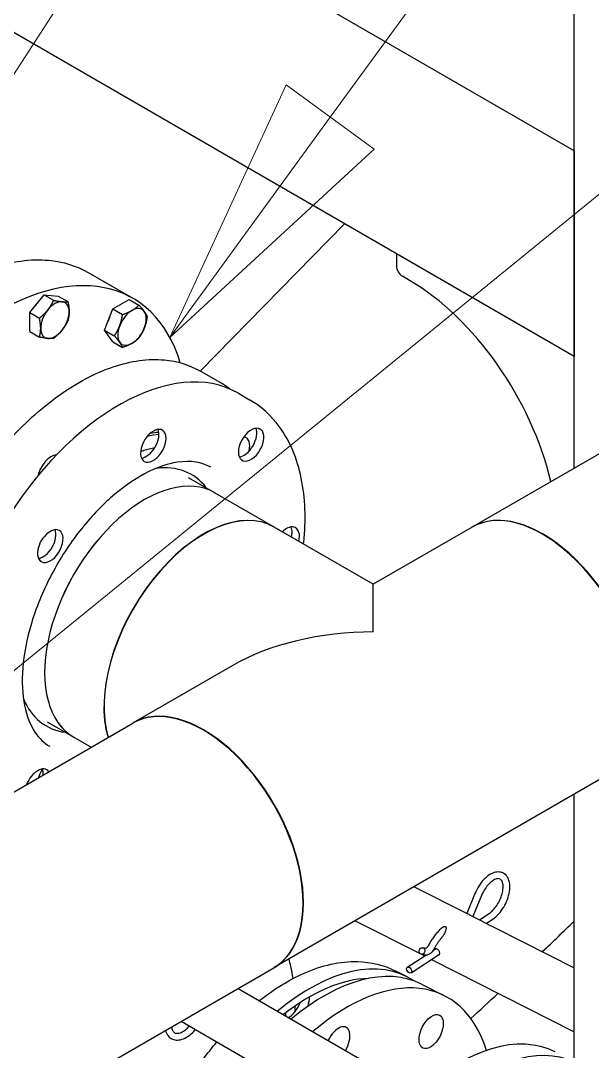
# Model space of a CAD drawing. Header units: millimetres. Extents: x 0 to 100323, y 0 to 59400.
# Drawn here: x 52192 to 52717, y 11939 to 12884 of the extents above; entities that cross this region are included whole.
import ezdxf

# ---------------------------------------------------------------- set-up
doc = ezdxf.new("R2010")
doc.units = ezdxf.units.MM
doc.header["$LTSCALE"] = 100
doc.layers.add('Symbol', color=7, linetype='Continuous', lineweight=18)
doc.layers.add('Visible', color=7, linetype='Continuous', lineweight=25)

# ---------------------------------------------------------------- blocks, each defined once
blk = doc.blocks.new('Balloon13')
at = {"layer": 'Symbol'}
blk.add_line((513.2837, 115.1023), (555.0598, 179.662), dxfattribs=at)
blk = doc.blocks.new('Balloon14')
at = {"layer": 'Symbol'}
for p, q in [((524.7615, 127.9602), (555.5361, 170.1802)), ((524.3575, 128.2548), (523.2889, 125.94)), ((525.1656, 127.6657), (524.3575, 128.2548)), ((524.7615, 127.9602), (523.2889, 125.94)), ((523.2889, 125.94), (525.1656, 127.6657))]:
    blk.add_line(p, q, dxfattribs=at)
at = {"layer": 'Symbol', "flags": 128}
blk.add_lwpolyline([(524.3575, 128.2548), (523.2889, 125.94), (525.1656, 127.6657), (524.3575, 128.2548)], dxfattribs=at)
at = {"layer": 'Symbol'}
blk.add_solid([(524.3575, 128.2548), (523.2889, 125.94), (525.1656, 127.6657), (524.3575, 128.2548)], dxfattribs=at)
blk = doc.blocks.new('Balloon15')
at = {"layer": 'Symbol'}
blk.add_line((521.5954, 122.67), (585.6504, 174.7697), dxfattribs=at)

msp = doc.modelspace()

# ---------------------------------------------------------------- linework, layer by layer
at = {"layer": 'Visible'}
for p, q in [((52700.01, 12474.18), (52700.01, 13062.05)), ((52700.01, 12764.97), (52340.48, 12972.55)), ((52700.01, 12576.55), (52177.3, 12878.34)), ((52700.01, 12764.97), (52700.01, 12576.55)), ((52606.07, 12419.95), (53187.1, 12755.4)), ((52489.25, 12698.23), (52356.69, 12563.11)), ((52700.01, 12576.55), (52536.83, 12670.76)), ((52536.83, 12670.76), (52536.83, 12659.46)), ((52254.12, 12653.42), (52294.91, 12629.87)), ((52548.8, 12646.27), (52542.27, 12650.03)), ((52200.48, 12616.86), (52213.53, 12633.1)), ((52213.53, 12633.1), (52226.58, 12631.93)), ((52213.53, 12633.1), (52222.37, 12628)), ((52226.58, 12631.93), (52235.43, 12626.83)), ((52276.71, 12620.1), (52291.78, 12628.8)), ((52291.78, 12628.8), (52300.62, 12623.7)), ((52269.17, 12600.68), (52276.71, 12620.1)), ((52276.71, 12620.1), (52285.55, 12615)), ((52200.48, 12599.46), (52200.48, 12616.86)), ((52200.48, 12616.86), (52209.32, 12611.76)), ((52200.48, 12599.46), (52209.32, 12594.35)), ((52269.17, 12600.68), (52278.01, 12595.57)), ((52276.71, 12589.95), (52269.17, 12600.68)), ((52276.71, 12589.95), (52285.55, 12584.85)), ((52700.01, 12474.18), (52700.01, 12576.55)), ((52377.18, 12551.28), (52356.51, 12563.21)), ((52391.87, 12542.8), (52402.2, 12536.83)), ((52345.89, 12465.69), (52370.37, 12451.56)), ((52370.39, 12451.54), (52424.93, 12420.06)), ((52515.6, 12367.71), (52424.76, 12420.15)), ((52606.43, 12420.15), (52515.6, 12367.71)), ((52515.6, 12323.92), (52515.6, 12367.71)), ((52386.13, 12292.96), (52295.3, 12240.52)), ((51288.74, 11659.38), (52294.95, 12240.32)), ((52216.43, 12241.45), (52240.91, 12227.32)), ((52240.93, 12227.31), (52256.67, 12218.22)), ((52735.89, 12195.92), (52424.76, 12016.29)), ((52700.01, 11819.08), (52700.01, 12175.2)), ((52553.07, 12090.37), (52601.74, 12065.72)), ((52609.17, 12084.6), (52601.4, 12065.9)), ((52614.85, 12082.24), (52606.9, 12063.11)), ((52603.92, 12064.62), (52700.01, 12015.97)), ((52613.03, 12060.01), (52621.91, 12065.86)), ((52619.35, 12056.81), (52625.29, 12060.72)), ((52498.97, 12059.13), (52558.6, 12028.94)), ((52564.09, 12033.7), (52560.97, 12034.38)), ((52570.75, 12032.18), (52573.03, 12033.68)), ((52546.84, 12016.44), (52563.75, 12027.57)), ((52550.23, 12011.3), (52576.29, 12028.46)), ((52562.77, 12027.69), (52559.65, 12028.37)), ((52559.76, 12028.35), (52562.69, 12026.87)), ((52569.01, 12023.67), (52700.01, 11957.34)), ((51418.2, 11435.15), (52424.41, 12016.08)), ((52546.69, 12007.65), (52535.7, 12013.22)), ((52391.6, 11997.14), (52889.81, 11709.5)), ((52559.99, 12000.92), (52580.81, 11990.37)), ((52339.29, 11966.94), (52863.65, 11664.2))]:
    msp.add_line(p, q, dxfattribs=at)
for centre, major_axis, ratio, start_param, end_param in [((52171.83, 12416.69), (123.08, 213.18), 0.57735, 5.789287, 9.918677), ((52542.27, 12656.32), (-3.85, 6.66), 0.57735, 0.785398, 2.356194), ((52548.8, 12489.25), (-96.15, 166.54), 0.57735, 4.233268, 5.497787), ((52223.54, 12609.92), (9.23, 15.99), 0.57735, 0.261799, 1.308997), ((52212.66, 12616.2), (8.46, 14.66), 0.57735, 1.1789, 1.439094), ((52223.54, 12609.92), (-9.23, -15.99), 0.57735, 4.45059, 5.497787), ((52223.54, 12609.92), (9.23, 15.99), 0.57735, 5.497787, 6.544985), ((52223.54, 12609.92), (9.23, 15.99), 0.57735, 4.45059, 5.497787), ((52294.25, 12603.6), (-9.23, -15.99), 0.57735, 3.926991, 4.974188), ((52294.25, 12603.6), (9.23, 15.99), 0.57735, 6.021386, 7.068583), ((52294.25, 12603.6), (9.23, 15.99), 0.57735, 4.974188, 6.021386), ((52283.37, 12609.88), (8.46, 14.66), 0.57735, 1.702499, 1.962692), ((52223.54, 12609.92), (-9.23, -15.99), 0.57735, 5.497787, 6.544985), ((52223.54, 12609.92), (-9.23, -15.99), 0.57735, 0.261799, 1.308997), ((52294.25, 12603.6), (-9.23, -15.99), 0.57735, 4.974188, 6.021386), ((52294.25, 12603.6), (9.23, 15.99), 0.57735, 3.926991, 4.974188), ((52294.25, 12603.6), (-9.23, -15.99), 0.57735, 6.021386, 7.068583), ((52282.25, 12352.94), (109.62, 189.86), 0.57735, 0, 3.090582), ((52313.82, 12494.6), (8.27, 14.32), 0.57735, 0.948191, 6.7804), ((52307.29, 12498.37), (8.27, 14.32), 0.57735, 3.547295, 5.877483), ((52275.72, 12356.71), (-81.54, -141.23), 0.57735, 3.542406, 3.641291), ((52273, 12358.28), (81.54, 141.23), 0.57735, 0.3763, 0.451547), ((52403.55, 12495.67), (8.27, 14.32), 0.57735, 0.162793, 5.995002), ((52397.02, 12499.44), (8.27, 14.32), 0.57735, 3.547295, 5.877483), ((52390.35, 12487.48), (8.46, 14.66), 0.57735, 5.184206, 6.496021), ((52219.78, 12470.59), (8.46, 14.66), 0.57735, 0.352885, 2.09543), ((52282.25, 12352.94), (66.54, 115.25), 0.57735, 6.049555, 6.695602), ((52305.66, 12339.43), (64.73, 112.12), 0.57735, 0, 3.141593), ((52305.64, 12339.44), (64.73, 112.12), 0.57735, 6.282904, 9.42506), ((52671.16, 12308.03), (64.73, -112.12), 0.57735, 0, 3.141593), ((52360.03, 12308.03), (64.73, 112.12), 0.57735, 0, 2.64534), ((52360.2, 12307.94), (64.73, 112.12), 0.57735, 0, 2.643472), ((52670.81, 12307.83), (-64.73, 112.12), 0.57735, 3.141593, 6.283185), ((52219.3, 12402.64), (8.27, 14.32), 0.57735, 1.733589, 7.565798), ((52435.93, 12405.21), (8.27, 14.32), 0.57735, 5.66058, 7.393169), ((52429.4, 12408.98), (8.27, 14.32), 0.57735, 5.66058, 5.877483), ((52212.77, 12406.41), (8.27, 14.32), 0.57735, 3.547295, 5.877483), ((52429.4, 12408.98), (8.27, 14.32), 0.57735, 5.173201, 5.209604), ((52435.93, 12405.21), (-8.27, -14.32), 0.57735, 2.031609, 2.068011), ((52515.6, 12218.22), (183.09, 0), 0.57735, 1.570796, 2.356194), ((52282.25, 12352.94), (-66.54, -115.25), 0.57735, 5.870769, 6.516816), ((52359.68, 12128.2), (64.73, -112.12), 0.57735, 0, 3.141593), ((52360.03, 12128.41), (-64.73, 112.12), 0.57735, 3.138858, 6.28592), ((52207.73, 12183.21), (8.27, 14.32), 0.57735, 6.021472, 8.115694), ((52219.78, 12192.06), (8.46, 14.66), 0.57735, 1.483904, 1.996525), ((52201.2, 12186.98), (8.27, 14.32), 0.57735, 5.43969, 5.877483), ((41615.84, 15929.21), (12953.85, 0), 0.57735, 5.734868, 5.739226), ((41615.84, 15929.21), (-12953.85, 0), 0.57735, 2.593275, 2.597633), ((41615.84, 15929.21), (-12953.85, 0), 0.57735, 2.593275, 2.597633), ((41615.84, 15929.21), (-12953.85, 0), 0.57735, 2.593275, 2.597633), ((52447.66, 11812.06), (99.03, 195.59), 0.538347, 6.219978, 7.176014), ((52460.96, 11805.33), (99.03, 195.59), 0.538347, 0, 0.897508), ((52481.78, 11794.79), (99.03, 195.59), 0.538347, 5.778709, 7.187986), ((52447.66, 11812.06), (94.86, 187.35), 0.538347, 0.278257, 0.859087), ((52446.09, 11981.28), (-7.47, -14.76), 0.538347, 1.791761, 2.386665), ((41615.84, 15929.21), (12953.85, 0), 0.57735, 5.725222, 5.728889), ((41615.84, 15929.21), (-12953.85, 0), 0.57735, 2.583629, 2.587296), ((41615.84, 15929.21), (-12953.85, 0), 0.57735, 2.583629, 2.587296), ((41615.84, 15929.21), (-12953.85, 0), 0.57735, 2.583629, 2.587296), ((52439.15, 11984.8), (7.47, 14.76), 0.538347, 3.768466, 4.933156), ((52446.09, 11981.28), (7.47, 14.76), 0.538347, 2.287192, 2.499144), ((52482.99, 11946.31), (7.64, 15.1), 0.538347, 4.583208, 7.923994), ((52583.57, 11743.25), (99.03, 195.59), 0.538347, 0, 0.939908), ((52604.39, 11732.71), (99.03, 195.59), 0.538347, 0.031896, 0.946984)]:
    msp.add_ellipse(centre, major_axis=major_axis, ratio=ratio, start_param=start_param, end_param=end_param, dxfattribs=at)
for centre, major_axis, ratio in [((52560.31, 12031.38), (-0.66, -3.01), 0.834712), ((52548.53, 12013.87), (1.69, -2.57), 0.613881), ((52568.71, 11957.53), (-7.64, -15.1), 0.538347)]:
    msp.add_ellipse(centre, major_axis=major_axis, ratio=ratio, dxfattribs=at)
for points, knots in [([(52007.96, 12227.07), (51994.83, 12234.65), (51983.8, 12245.83), (51966.94, 12274.31), (51961.17, 12291.67), (51955.49, 12330.88), (51955.64, 12352.77), (51961.88, 12398.77), (51967.98, 12422.88), (51985.46, 12470.84), (51996.85, 12494.69), (52023.77, 12539.76), (52039.29, 12560.96), (52072.93, 12598.6), (52091.04, 12615.02), (52128.05, 12641.42), (52146.94, 12651.39), (52183.62, 12663.78), (52201.4, 12666.22), (52230.97, 12663.5), (52243.25, 12659.69), (52254.12, 12653.42)], [2.356194, 2.356194, 2.356194, 2.356194, 2.670333, 2.670333, 2.988575, 2.988575, 3.30992, 3.30992, 3.63145, 3.63145, 3.952711, 3.952711, 4.273875, 4.273875, 4.595172, 4.595172, 4.916738, 4.916738, 5.237872, 5.237872, 5.497787, 5.497787, 5.497787, 5.497787]), ([(52137.28, 12183.5), (52125.59, 12190.25), (52115.75, 12200.18), (52100.64, 12225.45), (52095.46, 12240.87), (52090.27, 12275.75), (52090.35, 12295.25), (52095.81, 12336.24), (52101.2, 12357.72), (52116.71, 12400.46), (52126.83, 12421.72), (52150.76, 12461.87), (52164.57, 12480.77), (52194.52, 12514.33), (52210.66, 12528.98), (52243.67, 12552.55), (52260.55, 12561.46), (52293.35, 12572.54), (52309.29, 12574.72), (52335.78, 12572.25), (52346.78, 12568.83), (52356.51, 12563.21)], [2.356194, 2.356194, 2.356194, 2.356194, 2.667519, 2.667519, 2.984796, 2.984796, 3.306778, 3.306778, 3.629076, 3.629076, 3.950973, 3.950973, 4.27272, 4.27272, 4.594667, 4.594667, 4.917015, 4.917015, 5.238694, 5.238694, 5.497787, 5.497787, 5.497787, 5.497787]), ([(52451.67, 12404.62), (52451.71, 12405.07), (52451.76, 12405.53), (52453.94, 12426.82), (52453.27, 12446.77), (52445.87, 12482.76), (52439.21, 12498.92), (52422, 12522.31), (52412.78, 12530.72), (52402.2, 12536.83)], [8.1771016, 8.1771016, 8.1771016, 8.1771016, 8.1843692, 8.1843692, 8.5186929, 8.5186929, 8.8468666, 8.8468666, 9.094774, 9.094774, 9.094774, 9.094774]), ([(52311.92, 12506.83), (52312.27, 12507.1), (52312.61, 12507.34), (52313.95, 12508.24), (52314.96, 12508.75), (52316.35, 12509.26), (52316.75, 12509.38), (52317.14, 12509.47)], [-2.1952792, -2.1952792, -2.1952792, -2.1952792, -2.0993492, -2.0993492, -1.8229843, -1.8229843, -1.7097702, -1.7097702, -1.7097702, -1.7097702]), ([(52410.37, 12510.57), (52410.65, 12510.5), (52410.92, 12510.41), (52411.94, 12509.99), (52412.62, 12509.51), (52413.42, 12508.63), (52413.63, 12508.34), (52413.83, 12508.04)], [-2.1952792, -2.1952792, -2.1952792, -2.1952792, -2.0993492, -2.0993492, -1.8229843, -1.8229843, -1.7097702, -1.7097702, -1.7097702, -1.7097702]), ([(52315.08, 12492.8), (52311.78, 12492.14), (52308.48, 12491.29), (52304.19, 12489.97), (52303.19, 12489.64), (52302.19, 12489.31)], [3.2814844, 3.2814844, 3.2814844, 3.2814844, 3.3678898, 3.3678898, 3.3941317, 3.3941317, 3.3941317, 3.3941317]), ([(52366.43, 12474.88), (52358.43, 12479.5), (52348.45, 12481.38), (52326.83, 12478.07), (52316.56, 12474.59), (52295.6, 12463.43), (52284.97, 12455.98), (52264.15, 12437.56), (52253.97, 12426.57), (52235.2, 12402.1), (52226.65, 12388.59), (52212.16, 12360.53), (52206.25, 12345.97), (52197.69, 12317.52), (52195.03, 12303.62), (52193.03, 12278.09), (52193.67, 12266.46), (52197.68, 12246.53), (52201.06, 12238.31), (52209.12, 12226.23), (52213.6, 12222.03), (52218.74, 12219.07)], [2.811589, 2.811589, 2.811589, 2.811589, 3.244871, 3.244871, 3.55804, 3.55804, 3.85695, 3.85695, 4.158946, 4.158946, 4.464078, 4.464078, 4.769849, 4.769849, 5.073537, 5.073537, 5.373379, 5.373379, 5.675013, 5.675013, 5.953181, 5.953181, 5.953181, 5.953181]), ([(52209.8, 12405.03), (52210, 12405.48), (52210.21, 12405.92), (52211.09, 12407.61), (52211.84, 12408.82), (52213.01, 12410.41), (52213.36, 12410.86), (52213.72, 12411.29)], [-2.1952792, -2.1952792, -2.1952792, -2.1952792, -2.0993492, -2.0993492, -1.8229843, -1.8229843, -1.7097702, -1.7097702, -1.7097702, -1.7097702]), ([(52440.61, 12411.62), (52440.91, 12412.97), (52441.07, 12414.29), (52441.1, 12416.34), (52441.05, 12417.11), (52440.94, 12417.83)], [-1.669884, -1.669884, -1.669884, -1.669884, -1.4282687, -1.4282687, -1.2697948, -1.2697948, -1.2697948, -1.2697948]), ([(52447.47, 12414.07), (52447.49, 12413.91), (52447.51, 12413.75), (52447.72, 12411.96), (52447.61, 12410.12), (52447.19, 12408.08), (52447.16, 12407.97), (52447.14, 12407.85)], [-3.2252988, -3.2252988, -3.2252988, -3.2252988, -3.177097, -3.177097, -2.688345, -2.688345, -2.659356, -2.659356, -2.659356, -2.659356]), ([(52625.29, 12060.72), (52627.17, 12061.96), (52628.98, 12063.55), (52632.34, 12067.24), (52633.88, 12069.34), (52636.56, 12073.82), (52637.7, 12076.19), (52639.5, 12081.03), (52640.16, 12083.48), (52640.9, 12088.28), (52640.98, 12090.62), (52640.48, 12094.98), (52639.9, 12097), (52638.04, 12100.26), (52636.85, 12101.56), (52634.15, 12103.22), (52632.74, 12103.68), (52629.74, 12103.97), (52628.15, 12103.77), (52624.73, 12102.72), (52622.91, 12101.77), (52619.29, 12099.18), (52617.5, 12097.5), (52614.23, 12093.67), (52612.73, 12091.53), (52610.59, 12087.74), (52609.83, 12086.18), (52609.17, 12084.6)], [3.141593, 3.141593, 3.141593, 3.141593, 3.485766, 3.485766, 3.826764, 3.826764, 4.163994, 4.163994, 4.501711, 4.501711, 4.843875, 4.843875, 5.186354, 5.186354, 5.484574, 5.484574, 5.735192, 5.735192, 6.005529, 6.005529, 6.32912, 6.32912, 6.673638, 6.673638, 7.01392, 7.01392, 7.237238, 7.237238, 7.237238, 7.237238]), ([(52621.91, 12065.86), (52623.06, 12066.61), (52624.26, 12067.62), (52626.64, 12070.05), (52627.81, 12071.5), (52629.97, 12074.69), (52630.96, 12076.45), (52632.63, 12080.07), (52633.3, 12081.93), (52634.27, 12085.54), (52634.57, 12087.29), (52634.78, 12090.45), (52634.7, 12091.87), (52634.25, 12094.22), (52633.89, 12095.16), (52633.01, 12096.61), (52632.5, 12097.06), (52631.44, 12097.59), (52630.88, 12097.73), (52629.26, 12097.69), (52628.13, 12097.42), (52625.78, 12096.26), (52624.6, 12095.48), (52622.23, 12093.47), (52621.02, 12092.22), (52618.72, 12089.34), (52617.63, 12087.71), (52615.99, 12084.77), (52615.38, 12083.51), (52614.85, 12082.24)], [3.141593, 3.141593, 3.141593, 3.141593, 3.430002, 3.430002, 3.72562, 3.72562, 4.026337, 4.026337, 4.328162, 4.328162, 4.626978, 4.626978, 4.918994, 4.918994, 5.206281, 5.206281, 5.529631, 5.529631, 5.809135, 5.809135, 6.148855, 6.148855, 6.436043, 6.436043, 6.728222, 6.728222, 7.027029, 7.027029, 7.237238, 7.237238, 7.237238, 7.237238]), ([(52603.92, 12064.62), (52603.83, 12064.67), (52603.74, 12064.71), (52603.29, 12064.94), (52602.95, 12065.11), (52602.36, 12065.41), (52602.09, 12065.54), (52601.83, 12065.68), (52601.79, 12065.7), (52601.74, 12065.72)], [0.5188437, 0.5188437, 0.5188437, 0.5188437, 0.537503, 0.537503, 0.6127133, 0.6127133, 0.6882253, 0.6882253, 0.7066059, 0.7066059, 0.7066059, 0.7066059]), ([(52578.66, 12052.69), (52577.68, 12051.84), (52576.72, 12050.94), (52574.85, 12049.01), (52573.93, 12047.98), (52572.16, 12045.84), (52571.3, 12044.72), (52569.64, 12042.39), (52568.85, 12041.19), (52567.34, 12038.71), (52566.62, 12037.44), (52565.95, 12036.15)], [0.1651734, 0.1651734, 0.1651734, 0.1651734, 0.2911614, 0.2911614, 0.4171495, 0.4171495, 0.5431376, 0.5431376, 0.6691256, 0.6691256, 0.7951137, 0.7951137, 0.7951137, 0.7951137]), ([(52578.66, 12052.69), (52578.96, 12052.95), (52579.26, 12053.17), (52580, 12053.63), (52580.44, 12053.83), (52581.01, 12053.95), (52581.19, 12053.97), (52581.53, 12053.94), (52581.68, 12053.9), (52581.82, 12053.84), (52581.95, 12053.77), (52582.06, 12053.67), (52582.27, 12053.41), (52582.34, 12053.23), (52582.47, 12052.74), (52582.48, 12052.39), (52582.42, 12051.45), (52582.26, 12050.74), (52581.65, 12048.81), (52581.1, 12047.58), (52579.99, 12045.65), (52579.51, 12044.96), (52579.02, 12044.42)], [1.3412106, 1.3412106, 1.3412106, 1.3412106, 1.3957834, 1.3957834, 1.4790183, 1.4790183, 1.5171808, 1.5171808, 1.5519768, 1.5519768, 1.5519768, 1.5873586, 1.5873586, 1.6309042, 1.6309042, 1.7018758, 1.7018758, 1.8260197, 1.8260197, 2.0056765, 2.0056765, 2.1282821, 2.1282821, 2.1282821, 2.1282821]), ([(52579.02, 12044.42), (52578.45, 12043.79), (52577.9, 12043.13), (52576.8, 12041.77), (52576.26, 12041.06), (52575.21, 12039.6), (52574.69, 12038.86), (52573.7, 12037.32), (52573.21, 12036.54), (52572.28, 12034.94), (52571.83, 12034.13), (52571.4, 12033.3)], [0.3520589, 0.3520589, 0.3520589, 0.3520589, 0.4406699, 0.4406699, 0.5292808, 0.5292808, 0.6178918, 0.6178918, 0.7065027, 0.7065027, 0.7951137, 0.7951137, 0.7951137, 0.7951137]), ([(52571.4, 12033.3), (52571.07, 12032.65), (52570.68, 12032.03), (52569.81, 12030.86), (52569.34, 12030.31), (52568.31, 12029.33), (52567.75, 12028.9), (52566.53, 12028.17), (52565.86, 12027.88), (52564.4, 12027.55), (52563.59, 12027.51), (52562.78, 12027.69), (52562.77, 12027.69), (52562.77, 12027.69)], [2.346479, 2.346479, 2.346479, 2.346479, 2.628851, 2.628851, 2.911222, 2.911222, 3.193594, 3.193594, 3.475965, 3.475965, 3.757686, 3.757686, 3.758337, 3.758337, 3.758337, 3.758337]), ([(52565.95, 12036.15), (52565.77, 12035.81), (52565.58, 12035.49), (52565.17, 12034.92), (52564.96, 12034.66), (52564.57, 12034.26), (52564.38, 12034.1), (52564.08, 12033.87), (52563.96, 12033.8), (52563.87, 12033.76), (52563.86, 12033.75), (52563.86, 12033.75)], [2.346479, 2.346479, 2.346479, 2.346479, 2.5978968, 2.5978968, 2.8428556, 2.8428556, 3.0709558, 3.0709558, 3.2764068, 3.2764068, 3.296661, 3.296661, 3.296661, 3.296661]), ([(52571.28, 12032.53), (52571.31, 12032.62), (52571.35, 12032.71), (52571.54, 12033.09), (52571.76, 12033.32), (52572.26, 12033.61), (52572.57, 12033.69), (52573.24, 12033.68), (52573.6, 12033.58), (52573.93, 12033.41)], [1.7569545, 1.7569545, 1.7569545, 1.7569545, 1.7820912, 1.7820912, 1.8669522, 1.8669522, 1.9518142, 1.9518142, 2.0366761, 2.0366761, 2.0366761, 2.0366761]), ([(52573.93, 12033.41), (52574.25, 12033.25), (52574.59, 12032.99), (52575.21, 12032.36), (52575.48, 12031.98), (52575.9, 12031.22), (52576.08, 12030.79), (52576.32, 12029.94), (52576.38, 12029.52), (52576.38, 12028.81), (52576.32, 12028.47), (52576.08, 12027.93), (52575.9, 12027.73), (52575.48, 12027.48), (52575.21, 12027.43), (52574.86, 12027.46), (52574.83, 12027.46), (52574.79, 12027.47)], [0.678892, 0.678892, 0.678892, 0.678892, 0.763754, 0.763754, 0.8486159, 0.8486159, 0.933477, 0.933477, 1.0183381, 1.0183381, 1.1031991, 1.1031991, 1.1880602, 1.1880602, 1.2729221, 1.2729221, 1.2832049, 1.2832049, 1.2832049, 1.2832049]), ([(52411.16, 11985.85), (52424.51, 11996.4), (52438.27, 12004.95), (52468.58, 12018.3), (52485.25, 12022.16), (52513.43, 12021.37), (52525.17, 12018.54), (52535.7, 12013.22)], [8.0054034, 8.0054034, 8.0054034, 8.0054034, 8.2859093, 8.2859093, 8.6179995, 8.6179995, 8.8665899, 8.8665899, 8.8665899, 8.8665899]), ([(52442.03, 12006.17), (52441.47, 12009.93), (52440.79, 12013.61), (52439.47, 12019.55), (52438.91, 12021.84), (52438.29, 12024.1)], [8.4679813, 8.4679813, 8.4679813, 8.4679813, 8.5363259, 8.5363259, 8.5803924, 8.5803924, 8.5803924, 8.5803924]), ([(52324.91, 11958.64), (52325.04, 11958.16), (52325.18, 11957.69), (52326.03, 11955.42), (52327.06, 11953.79), (52329.59, 11951.45), (52331, 11950.65), (52334.04, 11949.75), (52335.66, 11949.64), (52339.15, 11950.04), (52341.03, 11950.64), (52344.86, 11952.53), (52346.81, 11953.89), (52349.95, 11956.69), (52351.19, 11957.99), (52352.35, 11959.4)], [3.403248, 3.403248, 3.403248, 3.403248, 3.48232, 3.48232, 3.797213, 3.797213, 4.063907, 4.063907, 4.331336, 4.331336, 4.640027, 4.640027, 4.978903, 4.978903, 5.218281, 5.218281, 5.218281, 5.218281]), ([(52330.54, 11961.89), (52330.63, 11961.16), (52330.77, 11960.49), (52331.28, 11958.81), (52331.75, 11957.98), (52332.96, 11956.61), (52333.73, 11956.17), (52335.77, 11955.79), (52337.09, 11955.89), (52339.78, 11956.83), (52341.05, 11957.48), (52343.63, 11959.26), (52344.94, 11960.39), (52346.43, 11961.97), (52346.69, 11962.25), (52346.93, 11962.53)], [3.268476, 3.268476, 3.268476, 3.268476, 3.433888, 3.433888, 3.734567, 3.734567, 4.12833, 4.12833, 4.516757, 4.516757, 4.810988, 4.810988, 5.10462, 5.10462, 5.164401, 5.164401, 5.164401, 5.164401]), ([(52337.64, 11622.04), (52326.31, 11627.77), (52316.51, 11636.36), (52300.33, 11658.49), (52294.33, 11672.38), (52286.4, 11705.01), (52285.04, 11724.2), (52287.5, 11765.09), (52291.41, 11786.84), (52303.92, 11830.41), (52312.47, 11852.21), (52333.32, 11893.88), (52345.59, 11913.76), (52363.38, 11937.34), (52367.73, 11942.75), (52372.18, 11947.95)], [5.724997, 5.724997, 5.724997, 5.724997, 5.992554, 5.992554, 6.287255, 6.287255, 6.618306, 6.618306, 6.954303, 6.954303, 7.28679, 7.28679, 7.617801, 7.617801, 7.720736, 7.720736, 7.720736, 7.720736])]:
    msp.add_open_spline(points, degree=3, knots=knots, dxfattribs=at)
for points in [[(52217.01, 12619.2), (52220.04, 12622.97), (52222.37, 12628)], [(52222.37, 12628), (52227.04, 12627.01), (52230.07, 12626.74)], [(52230.07, 12626.74), (52233.09, 12626.47), (52235.43, 12626.83)], [(52235.43, 12626.83), (52236.59, 12621.49), (52236.59, 12617.45)], [(52209.32, 12611.76), (52213.98, 12615.43), (52217.01, 12619.2)], [(52236.59, 12617.45), (52236.59, 12613.41), (52235.43, 12609.42)], [(52285.55, 12615), (52290.75, 12616.66), (52294.25, 12618.67)], [(52294.25, 12618.67), (52297.75, 12620.69), (52300.62, 12623.7)], [(52300.62, 12623.7), (52303.81, 12620.15), (52305.56, 12617.67)], [(52305.56, 12617.67), (52307.3, 12615.18), (52308.16, 12612.98)], [(52210.48, 12602.38), (52210.48, 12606.42), (52209.32, 12611.76)], [(52235.43, 12609.42), (52233.09, 12604.4), (52230.07, 12600.63)], [(52282.95, 12604.61), (52284.69, 12609.12), (52285.55, 12615)], [(52308.16, 12612.98), (52307.3, 12607.1), (52305.56, 12602.59)], [(52209.32, 12594.35), (52210.48, 12598.34), (52210.48, 12602.38)], [(52230.07, 12600.63), (52227.04, 12596.86), (52222.37, 12593.18)], [(52278.01, 12595.57), (52281.2, 12600.1), (52282.95, 12604.61)], [(52305.56, 12602.59), (52303.81, 12598.08), (52300.62, 12593.55)], [(52217.01, 12593.09), (52213.98, 12593.36), (52209.32, 12594.35)], [(52222.37, 12593.18), (52220.04, 12592.82), (52217.01, 12593.09)], [(52282.95, 12589.54), (52281.2, 12592.03), (52278.01, 12595.57)], [(52285.55, 12584.85), (52284.69, 12587.05), (52282.95, 12589.54)], [(52300.62, 12593.55), (52297.75, 12590.55), (52294.25, 12588.53)], [(52294.25, 12588.53), (52290.75, 12586.51), (52285.55, 12584.85)]]:
    msp.add_rational_spline(points, [1, 1.0379548493, 1], degree=2, dxfattribs=at)
for points in [[(52384.33, 12546.59), (52382.03, 12548.29), (52379.65, 12549.86), (52377.18, 12551.28)], [(52444.07, 11975.98), (52444.08, 11977.7), (52444.08, 11979.4), (52444.05, 11981.09)]]:
    msp.add_open_spline(points, degree=3, dxfattribs=at)

# ---------------------------------------------------------------- block references
at = {"layer": 'Symbol', "xscale": 100, "yscale": 100, "zscale": 100}
for name in ['Balloon13', 'Balloon15', 'Balloon14']:
    msp.add_blockref(name, (0, 0), dxfattribs=at)

doc.saveas('drawing.dxf')
